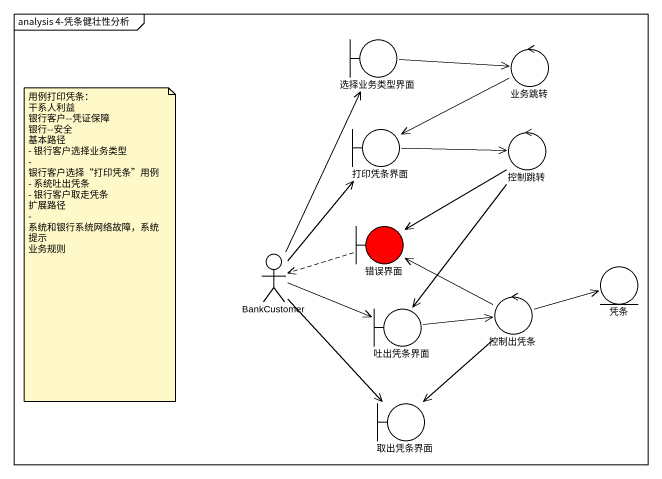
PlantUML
@startuml
mainframe analysis 4-凭条健壮性分析
boundary 选择业务类型界面
control 业务跳转
boundary 打印凭条界面
control 控制跳转
boundary 错误界面 #FF0000
actor BankCustomer
entity 凭条
boundary 吐出凭条界面
control 控制出凭条
boundary 取出凭条界面
选择业务类型界面 -right-> 业务跳转
业务跳转 -left-> 打印凭条界面
打印凭条界面 -right-> 控制跳转
控制跳转 --> 错误界面
控制跳转 --> 吐出凭条界面
错误界面 .left.> BankCustomer
BankCustomer -up-> 选择业务类型界面
BankCustomer -up-> 打印凭条界面
BankCustomer -right-> 吐出凭条界面
BankCustomer --> 取出凭条界面
吐出凭条界面 -right-> 控制出凭条
控制出凭条 -left-> 错误界面
控制出凭条 -right-> 凭条
控制出凭条 --> 取出凭条界面
note as N1
  用例打印凭条：
  干系人利益
  银行客户--凭证保障
  银行--安全
  基本路径
  - 银行客户选择业务类型
  - 银行客户选择“打印凭条”用例
  - 系统吐出凭条
  - 银行客户取走凭条
  扩展路径
  - 系统和银行系统网络故障，系统提示
  业务规则
end note
@enduml
